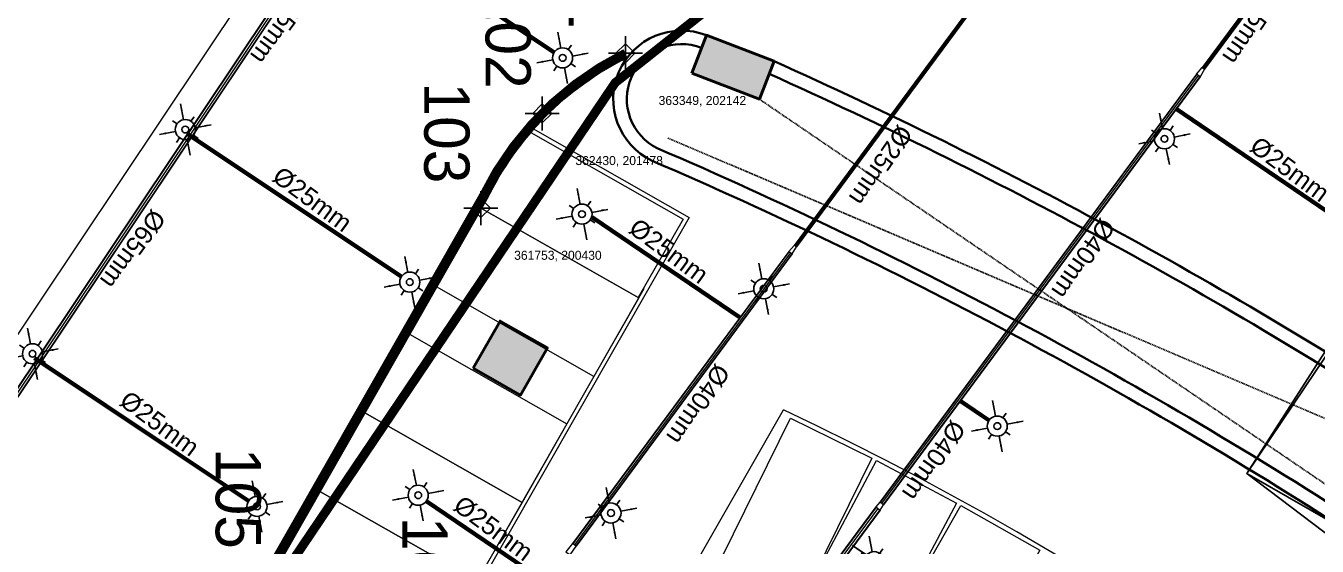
# Model space of a CAD drawing. Header units: inches. Extents: x 257070 to 799932, y -17980 to 269260.
# Drawn here: x 356726 to 370991, y 196691 to 202446 of the extents above; entities that cross this region are included whole.
import ezdxf

# ---------------------------------------------------------------- set-up
doc = ezdxf.new("R2010")
doc.units = ezdxf.units.IN
doc.header["$MEASUREMENT"] = 0
doc.header["$PDMODE"] = 99
doc.header["$PDSIZE"] = 100
for name, pattern in [('DASHED2', [0.375, 0.25, -0.125]), ('HIDDEN', [0.375, 0.25, -0.125]), ('S_Boundary and Setback_AP$0$PHANTOM2', [1.25, 0.625, -0.125, 0.125, -0.125, 0.125, -0.125])]:
    doc.linetypes.add(name, pattern=pattern)
for name, color, linetype in [('0-AES-F-SPRINKLER', 10, 'Continuous'), ("0_AES_DUCT MARKING'", 53, 'Continuous'), ('2 wheeler barrier', 170, 'Continuous'), ('basement1_AP$0$A-_ROAD----_E-_-', 2, 'Continuous'), ('DSP_COLUMN HATCH', 8, 'Continuous'), ('DSP_MISCELANEOUS', 252, 'Continuous'), ('DSP_RAMP', 252, 'Continuous'), ('DSP_SLAB CO-ORDINATES', 160, 'Continuous'), ('S_Boundary and Setback_AP$0$A-_SITEBNDY_A-_-', 4, 'S_Boundary and Setback_AP$0$PHANTOM2')]:
    doc.layers.add(name, color=color, linetype=linetype)
for name, color, linetype, lineweight in [('0-AES-F-SPRINKLER PIPE', 10, 'Continuous', 15), ('E--CONCRETE-4', 4, 'Continuous', 40), ('E--CONCRETE-SHADE', 253, 'Continuous', 20), ('F--BRICKWALL-3', 252, 'Continuous', 30), ('Q--PARKING', 253, 'Continuous', 13)]:
    doc.layers.add(name, color=color, linetype=linetype, lineweight=lineweight)
doc.styles.get("Standard").update_dxf_attribs({"font": 'arial.ttf'})
doc.styles.add('TEXT style 175', font='GOTHIC.TTF')
doc.dimstyles.new('AES-PLUMBING', dxfattribs={"dimtxt": 100, "dimasz": 100, "dimexe": 0, "dimexo": 0, "dimgap": 0.01, "dimtad": 1, "dimdec": 0, "dimdsep": 46, "dimtxsty": 'Standard', "dimcen": 10, "dimclrd": 7, "dimclre": 7, "dimclrt": 7, "dimadec": 0, "dimazin": 0, "dimtfac": 1, "dimtdec": 0, "dimtmove": 0, "dimatfit": 3, "dimfxl": 1, "dimlwd": -1, "dimlwe": -1, "dimarcsym": 1})
doc.dimstyles.new('ISO-25', dxfattribs={"dimtxt": 2.5, "dimasz": 2.5, "dimexe": 1.25, "dimexo": 0.625, "dimtad": 1, "dimtxsty": 'Standard', "dimcen": 2.5, "dimadec": 0, "dimazin": 0, "dimtfac": 1, "dimtmove": 0, "dimatfit": 3, "dimfxl": 1, "dimarcsym": 0})

# ---------------------------------------------------------------- blocks, each defined once
blk = doc.blocks.new('*U195')
at = {"layer": 'DSP_SLAB CO-ORDINATES', "color": 206}
for p, q in [((0, -188), (0, 188)), ((-188, 0), (188, 0))]:
    blk.add_line(p, q, dxfattribs=at)
at = {"layer": 'DSP_SLAB CO-ORDINATES', "color": 206, "ltscale": 3.5}
blk.add_lwpolyline([(-105, 0), (0, 106), (105, 0), (0, -105), (-105, 0)], dxfattribs=at)
at = {"layer": 'DEFPOINTS', "style": 'TEXT style 175'}
blk.add_attdef('CORDINATE', (367, -572), '', height=100, dxfattribs=at)
at = {"layer": 'DSP_SLAB CO-ORDINATES', "color": 214, "style": 'TEXT style 175'}
blk.add_attdef('NO.', (-626, 1389), '', height=500, rotation=270, dxfattribs=at)
blk = doc.blocks.new('*U196')
at = {"layer": 'DSP_SLAB CO-ORDINATES', "color": 206}
for p, q in [((0, -188), (0, 188)), ((-188, 0), (188, 0))]:
    blk.add_line(p, q, dxfattribs=at)
at = {"layer": 'DSP_SLAB CO-ORDINATES', "color": 206, "ltscale": 3.5}
blk.add_lwpolyline([(-105, 0), (0, 106), (105, 0), (0, -105), (-105, 0)], dxfattribs=at)
at = {"layer": 'DEFPOINTS', "style": 'TEXT style 175'}
blk.add_attdef('CORDINATE', (367, -572), '', height=100, dxfattribs=at)
at = {"layer": 'DSP_SLAB CO-ORDINATES', "color": 214, "style": 'TEXT style 175'}
blk.add_attdef('NO.', (-346, 1642), '', height=500, rotation=270, dxfattribs=at)
blk = doc.blocks.new('basement1_AP$0$AR-DIR-A')
h = blk.add_hatch()
h.set_pattern_fill('ANSI31', color=8)
h.paths.add_polyline_path([(158, -458), (26, -458), (26, -1800), (-74, -1800), (92, -2335), (258, -1800), (158, -1800)])
at = {"layer": 'DSP_MISCELANEOUS', "color": 8}
for p, q in [((158, -458), (26, -458)), ((26, -458), (26, -1800)), ((158, -458), (158, -1800)), ((26, -1800), (-74, -1800)), ((-74, -1800), (92, -2335)), ((258, -1800), (92, -2335)), ((158, -1800), (258, -1800))]:
    blk.add_line(p, q, dxfattribs=at)
blk = doc.blocks.new('*D655')
at = {"layer": '0-AES-F-SPRINKLER PIPE', "color": 7, "ltscale": 1000, "transparency": 16777216}
for p, q in [((359884, 203297), (359606, 203482)), ((359550, 203399), (349877, 188923)), ((350099, 188654), (349822, 188840))]:
    blk.add_line(p, q, dxfattribs=at)
for points in [[(359564, 203390), (359537, 203408), (359606, 203482)], [(349891, 188914), (349863, 188932), (349822, 188840)]]:
    blk.add_solid(points, dxfattribs=at)
at = {"layer": 'DEFPOINTS', "color": 0, "ltscale": 1000, "transparency": 16777216}
for p in [(359884, 203297, 0), (349822, 188840), (350099, 188654, 0)]:
    blk.add_point(p, dxfattribs=at)
at = {"layer": '0-AES-F-SPRINKLER PIPE', "color": 7, "ltscale": 1000, "transparency": 16777216, "insert": (354756, 196133), "char_height": 100, "attachment_point": 5, "rotation": 236.2486}
blk.add_mtext('17611', dxfattribs=at)
blk = doc.blocks.new('*U603')
at = {"layer": '0-AES-F-SPRINKLER'}
for p, q in [((171672, 56809), (171672, 56871)), ((171562, 56699), (171500, 56699)), ((171783, 56699), (171845, 56699)), ((171672, 56588), (171672, 56526))]:
    blk.add_line(p, q, dxfattribs=at)
for radius in [111, 37.8]:
    blk.add_circle((171672, 56699), radius, dxfattribs=at)
at = {"layer": '0-AES-F-SPRINKLER PIPE'}
for points, override in [([(171468, 56903), (171594, 56777)], {"dimasz": 70, "dimtad": 0, "dimfxl": 13, "dimarcsym": 1}), ([(171877, 56903), (171751, 56777)], {"dimasz": 70, "dimtad": 0, "dimfxl": 13, "dimarcsym": 1}), ([(171468, 56494), (171594, 56620)], {"dimasz": 70, "dimtad": 0, "dimfxl": 13, "dimarcsym": 1}), ([(171877, 56494), (171751, 56620)], {"dimasz": 70, "dimgap": 0.625, "dimtad": 0, "dimfxl": 13, "dimarcsym": 1})]:
    blk.add_leader(points, dimstyle='ISO-25', override=override, dxfattribs=at)

msp = doc.modelspace()

# ---------------------------------------------------------------- hatches: boundary and pattern name
at = {"layer": 'DSP_COLUMN HATCH', "ltscale": 3.5}
h = msp.add_hatch(color=8, dxfattribs=at)
h.paths.add_polyline_path([(365722.2, -53.8), (366489.1, 28236.6), (398382.7, 27372), (398078, 16131.2), (422688.6, 15464), (424374.5, 77657.1), (363312.5, 79312.4, -0.217857), (379658.1, 140443.8, 0.0248652), (381874.1, 143466.9, 0.0677243), (386435.5, 152972.3, 0.0584537), (387935.8, 160119.4, -0.0351298), (388382, 166730.6, -0.0975994), (389786, 170013.7, -0.0225225), (391669.6, 172621.5, 0.2538416), (393169.6, 181983.6, 0.1875484), (370106.1, 207237.2), (370663.7, 210916.7), (290410.6, 215642.7), (285983.7, 161207.5), (285186.3, 161272.3), (282579.6, 129219.4), (284719.3, 124703.3), (284181.7, 118092.8), (281340.4, 113981.8), (280116.2, 98928.1), (280913.6, 98863.3), (273089.7, 2658.2)])
h.paths.add_polyline_path([(281398.6, 99275.3), (280601.2, 99340.2), (281779.2, 113825.1), (284620.4, 117936.2), (285177.6, 124787), (283037.9, 129303.1), (285598.3, 160787.3), (286395.7, 160722.5), (290823.4, 215167.6), (370144.9, 210496.5), (369611.7, 206978.6, -0.189327), (392747.4, 181827.8, -0.2535576), (391315, 172898.6, 0.0224715), (389411.9, 170263.9, 0.0979176), (387938.4, 166808.2, 0.0351034), (387485.7, 160139.2, -0.0583058), (386008, 153113, -0.0677412), (381498.4, 143714.5, -0.0248531), (379309.9, 140729, 0.218943), (362922.8, 78922.8), (423963.9, 77268.1), (422299.6, 15874.7), (398488.7, 16520.2), (398793.4, 27761), (366100.1, 28647.3), (365334.5, 407.7), (273576.7, 3094.1)], flags=16)
at = {"layer": 'E--CONCRETE-SHADE', "ltscale": 3.5}
h = msp.add_hatch(color=8, dxfattribs=at)
h.dxf.hatch_style = 1
h.paths.add_polyline_path([(364828.6, 201635.1), (364990.6, 202055), (364244.2, 202342.9), (364082.2, 201923)])
h = msp.add_hatch(color=8, dxfattribs=at)
h.dxf.hatch_style = 1
h.paths.add_polyline_path([(362189.6, 198362), (362486.8, 198883.3), (361965.6, 199180.5), (361668.4, 198659.2)])

# ---------------------------------------------------------------- linework, layer by layer
at = {"layer": '0-AES-F-SPRINKLER', "color": 7, "const_width": 100, "elevation": 0}
for points in [[(309531.8, 208392.2), (318854.6, 185288.9), (344779.7, 167275.5), (347553.5, 174504), (359540.7, 196335.9), (363236.5, 201817), (370096.8, 207259.5), (370288.2, 210509.8), (355001.3, 211860.8), (319581.7, 213946.6), (316332, 213687.2), (316109.1, 210945.8)], [(370096.7, 207259.6), (363236.5, 201817), (359449.1, 196200.1), (352039.6, 182374.4), (347553.5, 174504), (344762, 167229.2), (346955.5, 165763.5), (339920, 152557.2), (360337.5, 149227.9), (382659.8, 145585.9), (383066.2, 145437.7), (387520.1, 157203.6), (388372.8, 166752.9), (392381.6, 173694.5), (387307.1, 192740.3), (379435.8, 200574.2), (375023.6, 204438.1)]]:
    msp.add_lwpolyline(points, close=True, dxfattribs=at)
at = {"layer": '0-AES-F-SPRINKLER PIPE', "ltscale": 1000, "elevation": 0}
for points in [[(350143.4, 188729), (362259.9, 206861.8)], [(350147.5, 188726.2), (362264.1, 206859)], [(350168.3, 188712.4), (362284.9, 206845.1)], [(350189.1, 188698.5), (362305.6, 206831.2)], [(350193.3, 188695.7), (362309.8, 206828.4)], [(360228, 203713), (362563.2, 202152.6)], [(360235, 203723.4), (362570.8, 202162.6)], [(360236.6, 203725.9), (362572.7, 202164.9)], [(360219.4, 203700.1), (362555.5, 202139.1)], [(360221.1, 203702.6), (362556.9, 202141.8)], [(370913.6, 203597.1), (369722.1, 201984.3)], [(370915.8, 203595), (369724.5, 201982.6)], [(370925.4, 203587), (369734.9, 201975.6)], [(370935.9, 203580.1), (369745.2, 201968.5)], [(370938.5, 203578.6), (369747.7, 201966.8)], [(369658.3, 201912.3), (366159.8, 197177.1)], [(369661.5, 201909.9), (366163.1, 197174.8)], [(369677.6, 201898), (366179.6, 197163.6)], [(369693.7, 201886.1), (366196.2, 197152.3)], [(369696.9, 201883.7), (366199.5, 197150.1)], [(369418, 201520.6), (371846.6, 199868)], [(369419.8, 201523), (371848, 199870.7)], [(369427.2, 201533), (371854.7, 199881.3)], [(369434.6, 201543.1), (371862.5, 199891.1)], [(369436.4, 201545.5), (371864.5, 199893.3)], [(358501.6, 201240), (360867.8, 199658.9)], [(358503.3, 201242.5), (360869.2, 199661.6)], [(358510.2, 201252.9), (360875.5, 199672.3)], [(358517.1, 201263.3), (360883.1, 199682.3)], [(358518.8, 201265.8), (360885, 199684.6)], [(362972.7, 200319.3), (364604.7, 199208.8)], [(362974.7, 200321.5), (364606.5, 199211.2)], [(362982.3, 200331.5), (364613.9, 199221.3)], [(362988.8, 200342.2), (364621.3, 199231.3)], [(362990.1, 200344.9), (364623.1, 199233.7)], [(365153.1, 199951.1), (362765.3, 196719.2)], [(365156.3, 199948.7), (362768.6, 196716.9)], [(365172.4, 199936.8), (362785.1, 196705.7)], [(365188.5, 199924.9), (362801.7, 196694.4)], [(365191.7, 199922.6), (362805, 196692.1)], [(356813.9, 198759.7), (359180.1, 197178.6)], [(356815.6, 198762.2), (359181.5, 197181.3)], [(356822.5, 198772.6), (359187.8, 197192.1)], [(356829.4, 198783), (359195.4, 197202.1)], [(356831.1, 198785.5), (359197.3, 197204.4)], [(367032.1, 198291.3), (367358.4, 198069.3)], [(367033.9, 198293.8), (367359.8, 198072)], [(367041.4, 198303.8), (367366.5, 198082.6)], [(367048.8, 198313.9), (367374.3, 198092.4)], [(367050.6, 198316.3), (367376.3, 198094.6)], [(361142.3, 197179.3), (362443.6, 196293.9)], [(361144.3, 197181.6), (362445.4, 196296.3)], [(361151.9, 197191.5), (362452.8, 196306.3)], [(361158.4, 197202.3), (362460.2, 196316.4)], [(361159.7, 197204.9), (362462, 196318.8)], [(366114.9, 197126.5), (362661.1, 192451.8)], [(366119, 197123.5), (362665.1, 192448.8)], [(366139.1, 197108.7), (362685.2, 192434)], [(366159.2, 197093.8), (362705.4, 192419.1)], [(366163.2, 197090.9), (362709.4, 192416.1)], [(365856.1, 196699.6), (366013, 196592.8)], [(365857.9, 196702), (366015.1, 196595)]]:
    msp.add_lwpolyline(points, dxfattribs=at)
for points in [[(368594, 205288.6), (368927.4, 205061.8, -0.4256321), (368929.7, 205048.3), (365212.9, 200017.7)], [(368595.7, 205291.1), (368929, 205064.3, -0.4256321), (368932.1, 205046.5), (365215.4, 200016)], [(368602.7, 205301.5), (368936.1, 205074.6, -0.4256321), (368942.1, 205039.1), (365225.7, 200009)], [(368609.7, 205311.8), (368943.1, 205084.9, -0.4256321), (368952.2, 205031.7), (365236.1, 200001.9)], [(368611.4, 205314.3), (368944.8, 205087.4, -0.4256321), (368954.6, 205029.9), (365238.6, 200000.3)]]:
    msp.add_lwpolyline(points, format="xyb", dxfattribs=at)
at = {"layer": '0-AES-F-SPRINKLER PIPE', "ltscale": 1000}
msp.add_lwpolyline([(369722.1, 201984.3), (369747.7, 201966.8), (369696.9, 201883.7), (369658.3, 201912.3)], close=True, dxfattribs=at)
at = {"layer": '0-AES-F-SPRINKLER PIPE', "ltscale": 1000, "elevation": 0}
for points in [[(365153.1, 199951.1), (365191.7, 199922.6), (365238.6, 200000.3), (365212.9, 200017.7)], [(366114.9, 197126.5), (366163.2, 197090.9), (366199.5, 197150.1), (366159.8, 197177.1)], [(362691.7, 196629.7), (362740, 196594.1), (362805, 196692.1), (362765.3, 196719.2)]]:
    msp.add_lwpolyline(points, close=True, dxfattribs=at)
at = {"layer": '0-AES-F-SPRINKLER PIPE', "ltscale": 1000}
for points in [[(363087.8, 197141.4), (363105.5, 197129.4)], [(363089.6, 197143.8), (363107.5, 197131.6)], [(363071.2, 197118.9), (363090.1, 197106)], [(363072.9, 197121.3), (363091.5, 197108.7)], [(363080.4, 197131.4), (363097.9, 197119.4)]]:
    msp.add_lwpolyline(points, dxfattribs=at)
at = {"layer": "0_AES_DUCT MARKING'", "color": 8, "ltscale": 1000, "elevation": 0}
for points in [[(382871.4, 145550.2), (359207.8, 149542.2), (352014.4, 150789), (335057, 154640.4), (340402.1, 212269.8), (370135.7, 210518.8), (369602.5, 207000.9), (374671.8, 204130.4), (370214.5, 197493.2), (375636.2, 193382.1), (378257.7, 190692.1), (382265.2, 185269.9), (385374.4, 178905.6), (385114.3, 177722.2), (385164.3, 177118), (385637.4, 176816.9), (385815.7, 176697.7), (383681.6, 173505), (389309.4, 170146.8), (388243.4, 167865), (387643, 164257.8), (387476.5, 160161.5), (386508.8, 156163.9), (382676.6, 145662.8)], [(371362.7, 196834.9), (370214.5, 197493.2), (371079.4, 198843.6)]]:
    msp.add_lwpolyline(points, dxfattribs=at)
at = {"layer": '2 wheeler barrier', "color": 8, "const_width": 100, "elevation": 0}
msp.add_lwpolyline([(363349, 202142.4, 0.1654021), (361773.6, 200553.3)], format="xyb", dxfattribs=at)
msp.add_lwpolyline([(361230.1, 195373), (359411.7, 196409.4), (361775.2, 200556.1)], dxfattribs=at)
at = {"layer": 'basement1_AP$0$A-_ROAD----_E-_-', "color": 8}
msp.add_line((355708.5, 189811.3, 0), (361818.6, 200531.4, 0), dxfattribs=at)
msp.add_arc((364897.6, 199031.8, 0), 3424.7, 116.46537, 154.03261, dxfattribs=at)
at = {"layer": 'DSP_MISCELANEOUS', "color": 8, "linetype": 'DASHED2', "ltscale": 50}
for p, q in [((364828.6, 201635.1, 0), (372019.6, 196737.2, 0)), ((363818.8, 201205.3, 0), (372721.6, 197400.6, 0))]:
    msp.add_line(p, q, dxfattribs=at)
at = {"layer": 'DSP_RAMP', "color": 8, "linetype": 'HIDDEN', "ltscale": 750, "elevation": 0}
for points in [[(364990.6, 202055, -0.0380531), (372223.4, 198124.1, -0.008096), (372900, 197641.8)], [(363629.7, 200960.2, -0.0417211), (371362.7, 196834.9, -0.0054215), (371789.8, 196533.2, -0.0054215)]]:
    msp.add_lwpolyline(points, format="xyb", dxfattribs=at)
at = {"layer": 'E--CONCRETE-4', "color": 8, "ltscale": 10}
for p, q in [((364244.2, 202342.9, 0), (364082.2, 201923, 0)), ((364990.6, 202055, 0), (364244.2, 202342.9, 0)), ((364828.6, 201635.1, 0), (364990.6, 202055, 0)), ((364082.2, 201923, 0), (364828.6, 201635.1, 0))]:
    msp.add_line(p, q, dxfattribs=at)
at = {"layer": 'E--CONCRETE-4', "color": 8, "ltscale": 100, "elevation": 0}
for points in [[(363303.3, 79334.7, -0.217857), (379648.8, 140466.1, 0.0248652), (381864.9, 143489.2, 0.0677243), (386426.2, 152994.6, 0.0584537), (387926.6, 160141.7, -0.0351298), (388372.8, 166752.9, -0.0975994), (389776.8, 170036, -0.0225225), (391660.3, 172643.9, 0.2538416), (393160.4, 182005.9, 0.1875484), (370096.8, 207259.5), (370654.5, 210939), (290401.4, 215665), (285974.4, 161229.8), (285177.1, 161294.6), (282570.4, 129241.7)], [(362913.5, 78945.2, -0.2189429), (379300.7, 140751.3, 0.0248531), (381489.2, 143736.8, 0.0677412), (385998.8, 153135.3, 0.0583058), (387476.5, 160161.5, -0.0351034), (387929.2, 166830.5, -0.0979176), (389402.7, 170286.2, -0.0224715), (391305.7, 172920.9, 0.2535576), (392738.2, 181850.1, 0.189327), (369602.5, 207000.9), (370135.7, 210518.8), (290814.2, 215189.9), (286386.5, 160744.8), (285589.1, 160809.6), (283028.7, 129325.4)]]:
    msp.add_lwpolyline(points, format="xyb", dxfattribs=at)
at = {"layer": 'E--CONCRETE-4', "color": 8, "ltscale": 10, "elevation": 0}
msp.add_lwpolyline([(361668.4, 198659.2), (362189.6, 198362), (362486.8, 198883.3), (361965.6, 199180.5)], close=True, dxfattribs=at)
at = {"layer": 'F--BRICKWALL-3', "color": 8, "ltscale": 2, "elevation": 0}
for points in [[(371362.7, 196834.9, 0.0416442), (363644.5, 200953.8, -0.9613228), (364244.2, 202342.9), (364190.2, 202202.9)], [(364190.2, 202202.9, 0.9590806), (363706.8, 201090.3, -0.04164), (371446, 196959.6, -0.0078682)], [(371362.7, 196834.9, 0.0416442), (363644.5, 200953.8)]]:
    msp.add_lwpolyline(points, format="xyb", dxfattribs=at)
msp.add_lwpolyline([(364990.6, 202055), (364936.5, 201914.8, -0.0380055), (372140.1, 197999.4, -0.0080701), (372810.6, 197521.4), (372900, 197641.8, 0.008096), (372223.4, 198124.1, 0.0380531)], format="xyb", close=True, dxfattribs=at)
at = {"layer": 'Q--PARKING', "color": 8}
for p, q in [((361217.5, 195437.8, 0), (363556.2, 199541, 0)), ((363057.3, 194626.8, 0), (365094.1, 198200.3, 0))]:
    msp.add_line(p, q, dxfattribs=at)
at = {"layer": 'Q--PARKING', "color": 8, "elevation": 0}
for points in [[(362328.2, 201311.1), (364054, 200327.5), (361230.1, 195373), (359411.7, 196409.4)], [(362303.4, 201267.7), (363985.8, 200308.8), (363490.6, 199440), (361753, 200430.4), (361942.5, 200762.8)]]:
    msp.add_lwpolyline(points, dxfattribs=at)
for points in [[(363496.6, 199436.6), (363001.5, 198567.8), (361263.9, 199558.1), (361759.1, 200426.9), (363496.6, 199436.6)], [(362703, 198044.1), (362207.8, 197175.3), (360470.2, 198165.7), (360965.4, 199034.5), (362703, 198044.1)], [(362207.8, 197175.3), (361712.6, 196306.5), (359975.1, 197296.9), (360470.2, 198165.7), (362207.8, 197175.3)], [(365185.9, 195870.6), (364289.1, 196313.2), (365174.2, 198106.7), (366070.9, 197664.2), (365185.9, 195870.6)], [(366068.9, 195401.4), (365185.4, 195869.8), (366122.1, 197636.9), (367005.7, 197168.5), (366068.9, 195401.4)], [(361712.6, 196306.5), (361217.5, 195437.8), (359479.9, 196428.1), (359975.1, 197296.9), (361712.6, 196306.5)], [(366938, 194906.8), (366068.5, 195400.6), (367056.1, 197139.8), (367925.6, 196646), (366938, 194906.8)]]:
    msp.add_lwpolyline(points, close=True, dxfattribs=at)
at = {"layer": 'Q--PARKING', "color": 8}
msp.add_arc((349460.5, 165209, 0), 36508.1, 23.17708, 64.64516, dxfattribs=at)
at = {"layer": 'S_Boundary and Setback_AP$0$A-_SITEBNDY_A-_-', "color": 8, "ltscale": 5}
msp.add_arc((349118.8, 164933.8, 0), 47239.3, 21.66673, 63.63563, dxfattribs=at)
msp.add_arc((349118.8, 164933.8, 0), 47239.3, 21.66673, 63.63563, dxfattribs=at)

# ---------------------------------------------------------------- block references
at = {"layer": '0-AES-F-SPRINKLER', "color": 7, "rotation": 325.7664830132082}
for p in [(188828.2, 251792.7, 0), (184660.3, 251000.1, 0), (195476.4, 250897.5, 0), (189042.2, 250064.2, 0), (187140.5, 249312.4, 0), (191050.1, 249239), (182972.6, 248519.9, 0), (193629.8, 247720.3), (187233.1, 246955.5, 0), (185452.8, 246832.2, 0), (189362.4, 246758.7), (192268.6, 246220.7, 0)]:
    msp.add_blockref('*U603', p, dxfattribs=at)
at = {"layer": 'DSP_MISCELANEOUS', "color": 8, "rotation": 237.8262311271476}
msp.add_blockref('basement1_AP$0$AR-DIR-A', (373057, 201634.4, 0), dxfattribs=at)
at = {"layer": 'DSP_SLAB CO-ORDINATES', "color": 8, "ltscale": 3.5}
for name, p, values in [('*U195', (363349, 202142.4, 0), {'NO.': '101', 'CORDINATE': '363349, 202142'}), ('*U195', (362429.9, 201478.1, 0), {'NO.': '102', 'CORDINATE': '362430, 201478'}), ('*U195', (361753, 200430.4, 0), {'NO.': '103', 'CORDINATE': '361753, 200430'}), ('*U195', (359449.1, 196388.1, 0), {'NO.': '105', 'CORDINATE': '359449, 196388'}), ('*U196', (361230.1, 195373, 0), {'NO.': '104', 'CORDINATE': '361230, 195373'})]:
    msp.add_blockref(name, p, dxfattribs=at).add_auto_attribs(values)

# ---------------------------------------------------------------- texts
at = {"layer": '0-AES-F-SPRINKLER PIPE', "color": 7, "linetype": 'Continuous', "lineweight": -3, "ltscale": 0.9, "char_height": 200, "width": 685.774, "attachment_point": 2}
for s, insert, rotation in [('%%C65mm', (359649.6, 202398, 0), 233.54183), ('%%C25mm', (370377.9, 202403.7, 0), 235.58695), ('%%C25mm', (366253.2, 200844.6), 235.58695), ('%%C25mm', (370748.5, 200941.5, 0), 323.54183), ('%%C25mm', (359951.9, 200609.3), 323.54183), ('%%C65mm', (357990.3, 199914.8, 0), 233.54183), ('%%C25mm', (363889.1, 200037.4, 0), 323.54183), ('%%C40mm', (368490.6, 199813.3, 0), 235.58695), ('%%C40mm', (364236.3, 198202.4), 235.58695), ('%%C25mm', (358264.2, 198129.1), 323.54183), ('%%C40mm', (366839.7, 197578.9, 0), 235.58695), ('%%C25mm', (361951.8, 196970.2), 323.54183)]:
    msp.add_mtext(s, dxfattribs=dict(at, insert=insert, rotation=rotation))

# ---------------------------------------------------------------- dimensions: what is measured, and where the dimension line sits
at = {"layer": '0-AES-F-SPRINKLER PIPE', "ltscale": 1000}
dim = msp.add_aligned_dim(p1=(359883.7, 203296.7, 0), p2=(350099.5, 188654.3, 0), distance=-334, dimstyle='AES-PLUMBING', dxfattribs=at)
dim.commit()
dim.dimension.update_dxf_attribs({"geometry": '*D655', "text_midpoint": (354756.3, 196132.7)})

doc.saveas('drawing.dxf')
